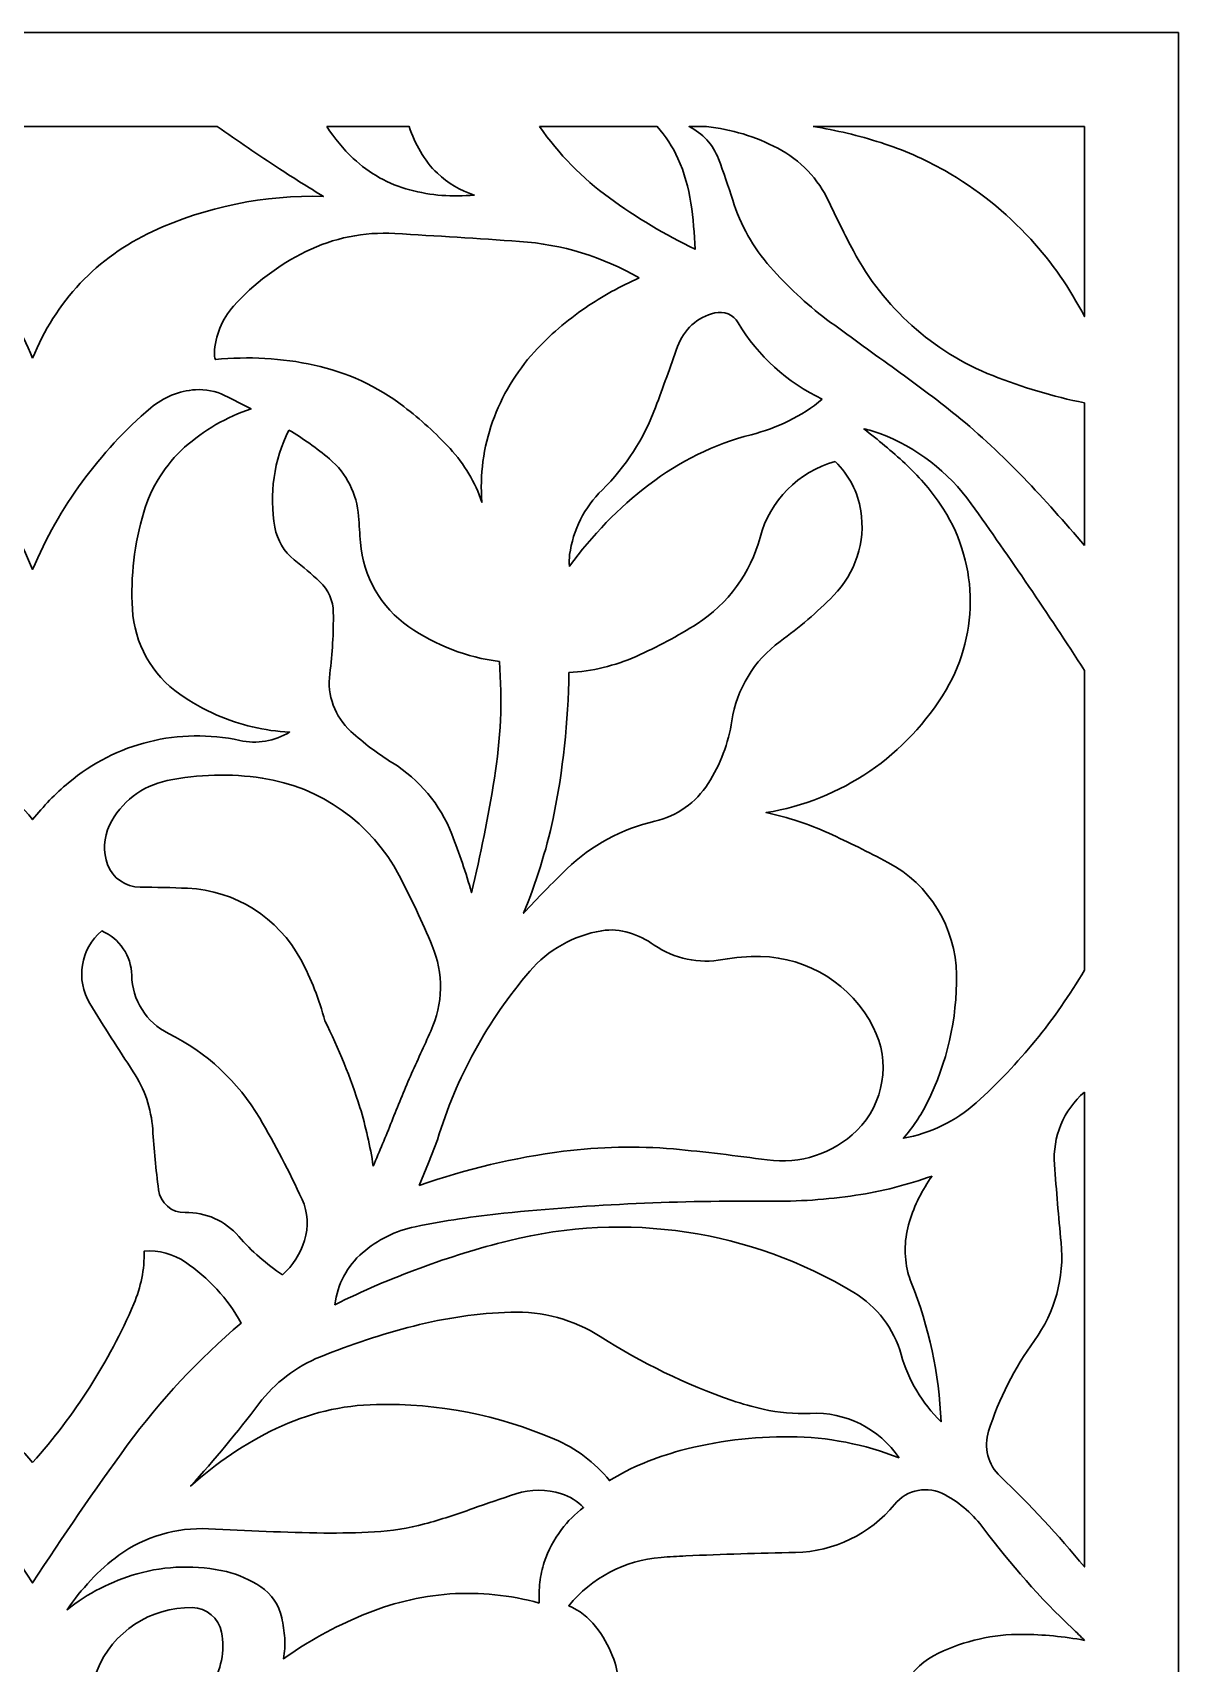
# Model space of a CAD drawing. Header units: centimetres. Extents: x 8 to 14.2, y -3.3 to 9.
# Drawn here: x 11.096 to 14.166, y 4.63 to 9.001 of the extents above; entities that cross this region are included whole.
import ezdxf

# ---------------------------------------------------------------- set-up
doc = ezdxf.new("R2010")
doc.units = ezdxf.units.CM
doc.header["$MEASUREMENT"] = 0
doc.layers.add('layer 1', color=7, linetype='Continuous')

msp = doc.modelspace()

# ---------------------------------------------------------------- linework, layer by layer
at = {"layer": 'layer 1', "color": 250, "lineweight": 30}
for points, knots in [([(8.02492, 9.00077), (8.02492, 9.00077), (14.16642, 9.00077), (14.16642, 9.00077), (14.16642, 9.00077), (14.16642, 9.00077), (14.16642, -3.2822), (14.16642, -3.2822), (14.16642, -3.2822), (14.16642, -3.2822), (8.02492, -3.2822), (8.02492, -3.2822), (8.02492, -3.2822), (8.02492, -3.2822), (8.02492, 9.00077), (8.02492, 9.00077)], [0, 0, 0, 0, 0.2, 0.2, 0.2, 0.2, 0.4, 0.4, 0.4, 0.4, 0.6, 0.6, 0.6, 0.6, 1, 1, 1, 1]), ([(11.09566, 8.12779), (11.03624, 8.27824), (10.9213, 8.4), (10.77445, 8.46787), (10.77445, 8.46787), (10.63098, 8.53421), (10.47413, 8.56628), (10.31614, 8.56155), (10.31614, 8.56155), (10.35596, 8.58576), (10.39539, 8.61059), (10.43444, 8.63603), (10.43444, 8.63603), (10.49058, 8.67276), (10.54608, 8.71045), (10.60093, 8.74908), (10.60093, 8.74908), (10.60093, 8.74908), (11.59042, 8.74908), (11.59042, 8.74908), (11.59042, 8.74908), (11.64525, 8.71043), (11.70077, 8.67276), (11.75691, 8.63603), (11.75691, 8.63603), (11.79595, 8.61059), (11.83539, 8.58576), (11.87522, 8.56155), (11.87522, 8.56155), (11.71722, 8.56627), (11.56036, 8.53421), (11.41688, 8.46787), (11.41688, 8.46787), (11.27006, 8.39996), (11.15506, 8.27826), (11.09566, 8.12779)], [0, 0, 0, 0, 0.1, 0.1, 0.1, 0.1, 0.2, 0.2, 0.2, 0.2, 0.3, 0.3, 0.3, 0.3, 0.4, 0.4, 0.4, 0.4, 0.5, 0.5, 0.5, 0.5, 0.6, 0.6, 0.6, 0.6, 0.7, 0.7, 0.7, 0.7, 0.8, 0.8, 0.8, 0.8, 1, 1, 1, 1]), ([(11.88391, 8.74908), (11.88391, 8.74908), (12.10486, 8.74908), (12.10486, 8.74908), (12.10486, 8.74908), (12.11265, 8.72569), (12.12274, 8.70313), (12.13498, 8.68174), (12.13498, 8.68174), (12.14728, 8.6603), (12.16258, 8.64073), (12.18045, 8.62366), (12.18045, 8.62366), (12.20869, 8.59719), (12.24245, 8.57734), (12.27929, 8.5655), (12.27929, 8.5655), (12.22137, 8.55954), (12.16279, 8.56415), (12.1065, 8.57911), (12.1065, 8.57911), (12.04978, 8.59417), (11.99774, 8.62325), (11.95519, 8.66364), (11.95519, 8.66364), (11.92819, 8.68926), (11.90427, 8.71794), (11.88391, 8.74908)], [0, 0, 0, 0, 0.125, 0.125, 0.125, 0.125, 0.25, 0.25, 0.25, 0.25, 0.375, 0.375, 0.375, 0.375, 0.5, 0.5, 0.5, 0.5, 0.625, 0.625, 0.625, 0.625, 0.75, 0.75, 0.75, 0.75, 1, 1, 1, 1]), ([(12.45431, 8.74908), (12.45431, 8.74908), (12.76952, 8.74908), (12.76952, 8.74908), (12.76952, 8.74908), (12.79221, 8.72333), (12.81101, 8.6944), (12.82533, 8.66321), (12.82533, 8.66321), (12.84233, 8.62525), (12.85399, 8.5851), (12.85997, 8.54393), (12.85997, 8.54393), (12.86593, 8.50293), (12.86972, 8.46164), (12.87131, 8.42024), (12.87131, 8.42024), (12.79066, 8.45889), (12.71371, 8.50487), (12.64145, 8.55758), (12.64145, 8.55758), (12.56884, 8.61053), (12.50558, 8.67528), (12.45431, 8.74908)], [0, 0, 0, 0, 0.1428571, 0.1428571, 0.1428571, 0.1428571, 0.2857143, 0.2857143, 0.2857143, 0.2857143, 0.4285714, 0.4285714, 0.4285714, 0.4285714, 0.5714286, 0.5714286, 0.5714286, 0.5714286, 0.7142857, 0.7142857, 0.7142857, 0.7142857, 1, 1, 1, 1]), ([(13.91473, 7.62584), (13.8622, 7.68827), (13.8077, 7.74901), (13.7513, 7.80796), (13.7513, 7.80796), (13.69487, 7.86696), (13.63499, 7.92253), (13.57197, 7.97442), (13.57197, 7.97442), (13.51547, 8.01939), (13.45782, 8.06289), (13.39907, 8.10486), (13.39907, 8.10486), (13.34021, 8.14692), (13.28165, 8.18937), (13.22337, 8.23224), (13.22337, 8.23224), (13.1687, 8.27386), (13.11827, 8.3208), (13.07283, 8.37233), (13.07283, 8.37233), (13.02699, 8.42431), (12.9926, 8.48538), (12.9719, 8.55152), (12.9719, 8.55152), (12.96023, 8.58882), (12.94753, 8.62581), (12.93379, 8.6624), (12.93379, 8.6624), (12.91954, 8.70034), (12.89129, 8.73136), (12.85484, 8.74908), (12.85484, 8.74908), (12.85484, 8.74908), (12.9017, 8.74908), (12.9017, 8.74908), (12.9017, 8.74908), (12.9684, 8.74187), (13.03316, 8.72217), (13.09257, 8.691), (13.09257, 8.691), (13.15304, 8.65927), (13.20144, 8.60854), (13.23028, 8.54663), (13.23028, 8.54663), (13.25082, 8.50254), (13.27252, 8.45898), (13.29533, 8.41602), (13.29533, 8.41602), (13.37625, 8.26369), (13.50853, 8.1451), (13.66881, 8.08136), (13.66881, 8.08136), (13.74842, 8.04968), (13.83072, 8.02526), (13.91473, 8.0084), (13.91473, 8.0084), (13.91473, 8.0084), (13.91473, 7.62584), (13.91473, 7.62584)], [0, 0, 0, 0, 0.0625, 0.0625, 0.0625, 0.0625, 0.125, 0.125, 0.125, 0.125, 0.1875, 0.1875, 0.1875, 0.1875, 0.25, 0.25, 0.25, 0.25, 0.3125, 0.3125, 0.3125, 0.3125, 0.375, 0.375, 0.375, 0.375, 0.4375, 0.4375, 0.4375, 0.4375, 0.5, 0.5, 0.5, 0.5, 0.5625, 0.5625, 0.5625, 0.5625, 0.625, 0.625, 0.625, 0.625, 0.6875, 0.6875, 0.6875, 0.6875, 0.75, 0.75, 0.75, 0.75, 0.8125, 0.8125, 0.8125, 0.8125, 0.875, 0.875, 0.875, 0.875, 1, 1, 1, 1]), ([(13.18735, 8.74908), (13.18735, 8.74908), (13.91473, 8.74908), (13.91473, 8.74908), (13.91473, 8.74908), (13.91473, 8.74908), (13.91473, 8.23968), (13.91473, 8.23968), (13.91473, 8.23968), (13.87606, 8.31484), (13.82759, 8.38451), (13.77058, 8.4469), (13.77058, 8.4469), (13.70388, 8.5199), (13.62622, 8.58204), (13.54036, 8.63108), (13.54036, 8.63108), (13.48592, 8.66166), (13.42856, 8.68669), (13.3691, 8.70579), (13.3691, 8.70579), (13.30971, 8.72486), (13.24896, 8.73934), (13.18735, 8.74908)], [0, 0, 0, 0, 0.1428571, 0.1428571, 0.1428571, 0.1428571, 0.2857143, 0.2857143, 0.2857143, 0.2857143, 0.4285714, 0.4285714, 0.4285714, 0.4285714, 0.5714286, 0.5714286, 0.5714286, 0.5714286, 0.7142857, 0.7142857, 0.7142857, 0.7142857, 1, 1, 1, 1]), ([(12.72154, 8.34305), (12.62358, 8.39991), (12.5139, 8.43349), (12.40087, 8.44118), (12.40087, 8.44118), (12.28934, 8.44877), (12.17778, 8.45582), (12.06618, 8.46232), (12.06618, 8.46232), (11.98396, 8.46709), (11.90194, 8.4505), (11.82807, 8.4141), (11.82807, 8.4141), (11.75475, 8.37799), (11.68901, 8.32824), (11.63434, 8.26749), (11.63434, 8.26749), (11.60308, 8.23273), (11.58486, 8.18823), (11.58282, 8.14151), (11.58282, 8.14151), (11.58256, 8.13572), (11.58348, 8.12994), (11.58551, 8.1245), (11.58551, 8.1245), (11.67396, 8.13346), (11.76331, 8.12845), (11.85021, 8.10968), (11.85021, 8.10968), (11.93763, 8.09079), (12.01981, 8.05273), (12.09078, 7.99827), (12.09078, 7.99827), (12.13504, 7.96429), (12.17636, 7.92664), (12.21434, 7.88574), (12.21434, 7.88574), (12.25266, 7.84446), (12.28177, 7.79547), (12.29973, 7.74209), (12.29973, 7.74209), (12.29404, 7.8153), (12.30383, 7.88892), (12.32843, 7.95811), (12.32843, 7.95811), (12.35299, 8.02722), (12.39104, 8.09079), (12.44032, 8.14512), (12.44032, 8.14512), (12.48142, 8.18943), (12.52732, 8.22904), (12.57717, 8.26321), (12.57717, 8.26321), (12.62262, 8.29439), (12.67099, 8.32111), (12.72154, 8.34305)], [0, 0, 0, 0, 0.0666667, 0.0666667, 0.0666667, 0.0666667, 0.1333333, 0.1333333, 0.1333333, 0.1333333, 0.2, 0.2, 0.2, 0.2, 0.2666667, 0.2666667, 0.2666667, 0.2666667, 0.3333333, 0.3333333, 0.3333333, 0.3333333, 0.4, 0.4, 0.4, 0.4, 0.4666667, 0.4666667, 0.4666667, 0.4666667, 0.5333333, 0.5333333, 0.5333333, 0.5333333, 0.6, 0.6, 0.6, 0.6, 0.6666667, 0.6666667, 0.6666667, 0.6666667, 0.7333333, 0.7333333, 0.7333333, 0.7333333, 0.8, 0.8, 0.8, 0.8, 0.8666667, 0.8666667, 0.8666667, 0.8666667, 1, 1, 1, 1]), ([(13.21208, 8.01822), (13.11809, 8.06241), (13.03948, 8.13386), (12.98651, 8.2232), (12.98651, 8.2232), (12.97365, 8.24486), (12.94816, 8.25556), (12.9237, 8.24952), (12.9237, 8.24952), (12.87755, 8.23814), (12.84024, 8.20437), (12.82434, 8.15958), (12.82434, 8.15958), (12.80495, 8.105), (12.78522, 8.05053), (12.76513, 7.99622), (12.76513, 7.99622), (12.73428, 7.91275), (12.68531, 7.83712), (12.62181, 7.77478), (12.62181, 7.77478), (12.57444, 7.72827), (12.54388, 7.66737), (12.53498, 7.60159), (12.53498, 7.60159), (12.53357, 7.59123), (12.53339, 7.58073), (12.53445, 7.57031), (12.53445, 7.57031), (12.59463, 7.653), (12.66636, 7.72665), (12.74742, 7.78903), (12.74742, 7.78903), (12.82886, 7.8517), (12.92216, 7.8973), (13.02167, 7.92307), (13.02167, 7.92307), (13.05631, 7.93205), (13.08998, 7.94444), (13.12215, 7.96008), (13.12215, 7.96008), (13.15438, 7.97576), (13.18457, 7.99528), (13.21208, 8.01824)], [0, 0, 0, 0, 0.0833333, 0.0833333, 0.0833333, 0.0833333, 0.1666667, 0.1666667, 0.1666667, 0.1666667, 0.25, 0.25, 0.25, 0.25, 0.3333333, 0.3333333, 0.3333333, 0.3333333, 0.4166667, 0.4166667, 0.4166667, 0.4166667, 0.5, 0.5, 0.5, 0.5, 0.5833333, 0.5833333, 0.5833333, 0.5833333, 0.6666667, 0.6666667, 0.6666667, 0.6666667, 0.75, 0.75, 0.75, 0.75, 0.8333333, 0.8333333, 0.8333333, 0.8333333, 1, 1, 1, 1]), ([(10.51006, 7.99193), (10.5412, 8.00893), (10.57369, 8.0233), (10.60722, 8.03492), (10.60722, 8.03492), (10.64191, 8.04695), (10.67993, 8.04514), (10.71334, 8.02993), (10.71334, 8.02993), (10.76868, 8.00471), (10.8186, 7.96891), (10.8602, 7.92456), (10.8602, 7.92456), (10.95965, 7.81859), (11.0394, 7.69568), (11.09566, 7.56171), (11.09566, 7.56171), (11.16587, 7.72884), (11.27437, 7.87724), (11.41232, 7.99486), (11.41232, 7.99486), (11.44597, 8.02355), (11.488, 8.04064), (11.53213, 8.04357), (11.53213, 8.04357), (11.55908, 8.04535), (11.58605, 8.04011), (11.61037, 8.02837), (11.61037, 8.02837), (11.63431, 8.01681), (11.65796, 8.00466), (11.68128, 7.99193), (11.68128, 7.99193), (11.61531, 7.97062), (11.55462, 7.93564), (11.50312, 7.88922), (11.50312, 7.88922), (11.45121, 7.84247), (11.41324, 7.7823), (11.39336, 7.71533), (11.39336, 7.71533), (11.36836, 7.63114), (11.3581, 7.5433), (11.36305, 7.45561), (11.36305, 7.45561), (11.36825, 7.36397), (11.41511, 7.27982), (11.49033, 7.22719), (11.49033, 7.22719), (11.52145, 7.20541), (11.55467, 7.18679), (11.5895, 7.17161), (11.5895, 7.17161), (11.65123, 7.1447), (11.71728, 7.12916), (11.78454, 7.12572), (11.78454, 7.12572), (11.74443, 7.10144), (11.69652, 7.0935), (11.65072, 7.1035), (11.65072, 7.1035), (11.48842, 7.13892), (11.319, 7.09713), (11.19189, 6.99018), (11.19189, 6.99018), (11.15659, 6.96049), (11.12437, 6.92735), (11.09566, 6.89124), (11.09566, 6.89124), (11.04237, 6.9583), (10.97605, 7.01384), (10.90066, 7.05452), (10.90066, 7.05452), (10.82475, 7.09548), (10.73949, 7.11587), (10.65328, 7.11365), (10.65328, 7.11365), (10.6117, 7.11252), (10.57024, 7.10862), (10.52917, 7.10197), (10.52917, 7.10197), (10.48686, 7.0951), (10.44348, 7.10353), (10.4068, 7.12572), (10.4068, 7.12572), (10.50012, 7.1305), (10.59098, 7.15709), (10.67215, 7.20338), (10.67215, 7.20338), (10.75685, 7.25171), (10.81322, 7.33765), (10.82372, 7.43462), (10.82372, 7.43462), (10.83387, 7.52825), (10.82532, 7.62293), (10.79857, 7.71323), (10.79857, 7.71323), (10.77116, 7.80563), (10.71112, 7.88485), (10.62952, 7.93615), (10.62952, 7.93615), (10.59216, 7.95963), (10.55204, 7.97837), (10.51006, 7.99193)], [0, 0, 0, 0, 0.037037, 0.037037, 0.037037, 0.037037, 0.0740741, 0.0740741, 0.0740741, 0.0740741, 0.1111111, 0.1111111, 0.1111111, 0.1111111, 0.1481481, 0.1481481, 0.1481481, 0.1481481, 0.1851852, 0.1851852, 0.1851852, 0.1851852, 0.2222222, 0.2222222, 0.2222222, 0.2222222, 0.2592593, 0.2592593, 0.2592593, 0.2592593, 0.2962963, 0.2962963, 0.2962963, 0.2962963, 0.3333333, 0.3333333, 0.3333333, 0.3333333, 0.3703704, 0.3703704, 0.3703704, 0.3703704, 0.4074074, 0.4074074, 0.4074074, 0.4074074, 0.4444444, 0.4444444, 0.4444444, 0.4444444, 0.4814815, 0.4814815, 0.4814815, 0.4814815, 0.5185185, 0.5185185, 0.5185185, 0.5185185, 0.5555556, 0.5555556, 0.5555556, 0.5555556, 0.5925926, 0.5925926, 0.5925926, 0.5925926, 0.6296296, 0.6296296, 0.6296296, 0.6296296, 0.6666667, 0.6666667, 0.6666667, 0.6666667, 0.7037037, 0.7037037, 0.7037037, 0.7037037, 0.7407407, 0.7407407, 0.7407407, 0.7407407, 0.7777778, 0.7777778, 0.7777778, 0.7777778, 0.8148148, 0.8148148, 0.8148148, 0.8148148, 0.8518519, 0.8518519, 0.8518519, 0.8518519, 0.8888889, 0.8888889, 0.8888889, 0.8888889, 0.9259259, 0.9259259, 0.9259259, 0.9259259, 1, 1, 1, 1]), ([(11.78243, 7.93549), (11.74234, 7.85485), (11.72922, 7.76352), (11.74499, 7.67485), (11.74499, 7.67485), (11.75113, 7.6404), (11.76961, 7.60941), (11.79703, 7.58767), (11.79703, 7.58767), (11.82056, 7.56901), (11.84332, 7.5494), (11.86526, 7.52888), (11.86526, 7.52888), (11.8881, 7.50753), (11.90124, 7.47774), (11.90161, 7.44648), (11.90161, 7.44648), (11.90227, 7.3916), (11.89906, 7.33672), (11.892, 7.28229), (11.892, 7.28229), (11.88454, 7.22463), (11.90564, 7.16701), (11.94861, 7.12785), (11.94861, 7.12785), (11.98304, 7.09647), (12.02026, 7.06832), (12.05983, 7.04372), (12.05983, 7.04372), (12.13214, 6.9988), (12.18803, 6.93166), (12.21913, 6.8524), (12.21913, 6.8524), (12.23929, 6.80097), (12.25698, 6.74859), (12.27215, 6.69548), (12.27215, 6.69548), (12.29614, 6.79703), (12.31658, 6.89938), (12.33341, 7.00237), (12.33341, 7.00237), (12.35029, 7.10569), (12.35475, 7.21063), (12.34671, 7.31502), (12.34671, 7.31502), (12.25944, 7.32615), (12.17609, 7.35816), (12.10381, 7.4083), (12.10381, 7.4083), (12.02893, 7.46023), (11.98139, 7.54318), (11.97439, 7.63404), (11.97439, 7.63404), (11.97259, 7.65743), (11.97089, 7.68084), (11.9693, 7.70426), (11.9693, 7.70426), (11.96523, 7.76406), (11.93706, 7.81958), (11.89121, 7.85816), (11.89121, 7.85816), (11.85711, 7.88685), (11.82072, 7.91271), (11.78243, 7.93549)], [0, 0, 0, 0, 0.0588235, 0.0588235, 0.0588235, 0.0588235, 0.1176471, 0.1176471, 0.1176471, 0.1176471, 0.1764706, 0.1764706, 0.1764706, 0.1764706, 0.2352941, 0.2352941, 0.2352941, 0.2352941, 0.2941176, 0.2941176, 0.2941176, 0.2941176, 0.3529412, 0.3529412, 0.3529412, 0.3529412, 0.4117647, 0.4117647, 0.4117647, 0.4117647, 0.4705882, 0.4705882, 0.4705882, 0.4705882, 0.5294118, 0.5294118, 0.5294118, 0.5294118, 0.5882353, 0.5882353, 0.5882353, 0.5882353, 0.6470588, 0.6470588, 0.6470588, 0.6470588, 0.7058824, 0.7058824, 0.7058824, 0.7058824, 0.7647059, 0.7647059, 0.7647059, 0.7647059, 0.8235294, 0.8235294, 0.8235294, 0.8235294, 0.8823529, 0.8823529, 0.8823529, 0.8823529, 1, 1, 1, 1]), ([(13.91473, 7.29133), (13.81711, 7.44262), (13.71591, 7.59156), (13.61118, 7.73802), (13.61118, 7.73802), (13.54997, 7.82361), (13.46485, 7.88915), (13.36646, 7.92643), (13.36646, 7.92643), (13.35249, 7.93172), (13.33811, 7.93577), (13.32344, 7.93856), (13.32344, 7.93856), (13.36161, 7.9094), (13.39842, 7.87852), (13.43375, 7.84599), (13.43375, 7.84599), (13.46919, 7.8134), (13.50086, 7.77691), (13.52814, 7.73722), (13.52814, 7.73722), (13.62944, 7.58841), (13.6355, 7.39424), (13.54388, 7.23927), (13.54388, 7.23927), (13.43987, 7.06341), (13.26295, 6.94277), (13.06127, 6.91004), (13.06127, 6.91004), (13.11912, 6.89803), (13.17546, 6.87954), (13.22917, 6.85495), (13.22917, 6.85495), (13.28274, 6.83043), (13.3356, 6.80436), (13.38766, 6.77679), (13.38766, 6.77679), (13.49928, 6.71774), (13.56984, 6.60239), (13.57175, 6.47612), (13.57175, 6.47612), (13.57352, 6.35693), (13.54657, 6.23902), (13.49322, 6.13244), (13.49322, 6.13244), (13.47605, 6.09814), (13.45455, 6.06616), (13.42927, 6.03731), (13.42927, 6.03731), (13.50201, 6.04997), (13.56969, 6.08289), (13.62456, 6.13232), (13.62456, 6.13232), (13.73885, 6.23528), (13.83669, 6.35511), (13.91473, 6.4877), (13.91473, 6.4877), (13.91473, 6.4877), (13.91473, 7.29133), (13.91473, 7.29133)], [0, 0, 0, 0, 0.0625, 0.0625, 0.0625, 0.0625, 0.125, 0.125, 0.125, 0.125, 0.1875, 0.1875, 0.1875, 0.1875, 0.25, 0.25, 0.25, 0.25, 0.3125, 0.3125, 0.3125, 0.3125, 0.375, 0.375, 0.375, 0.375, 0.4375, 0.4375, 0.4375, 0.4375, 0.5, 0.5, 0.5, 0.5, 0.5625, 0.5625, 0.5625, 0.5625, 0.625, 0.625, 0.625, 0.625, 0.6875, 0.6875, 0.6875, 0.6875, 0.75, 0.75, 0.75, 0.75, 0.8125, 0.8125, 0.8125, 0.8125, 0.875, 0.875, 0.875, 0.875, 1, 1, 1, 1]), ([(13.24669, 7.85106), (13.2833, 7.81562), (13.30742, 7.76921), (13.31542, 7.71889), (13.31542, 7.71889), (13.3283, 7.63594), (13.30112, 7.55172), (13.24222, 7.4919), (13.24222, 7.4919), (13.19789, 7.4469), (13.14995, 7.40562), (13.09887, 7.36847), (13.09887, 7.36847), (13.02918, 7.3178), (12.98269, 7.24141), (12.9697, 7.15625), (12.9697, 7.15625), (12.96056, 7.09634), (12.93894, 7.03899), (12.90625, 6.98797), (12.90625, 6.98797), (12.87362, 6.93702), (12.82236, 6.90082), (12.76345, 6.8871), (12.76345, 6.8871), (12.6747, 6.8664), (12.59321, 6.82218), (12.5275, 6.75903), (12.5275, 6.75903), (12.48759, 6.72068), (12.44886, 6.68111), (12.41139, 6.64038), (12.41139, 6.64038), (12.44522, 6.72248), (12.47175, 6.80739), (12.49068, 6.89415), (12.49068, 6.89415), (12.51724, 7.02291), (12.53142, 7.1539), (12.53298, 7.28538), (12.53298, 7.28538), (12.59514, 7.289), (12.65612, 7.30371), (12.71309, 7.32885), (12.71309, 7.32885), (12.76968, 7.35382), (12.82426, 7.38308), (12.87637, 7.41642), (12.87637, 7.41642), (12.95961, 7.46969), (13.01982, 7.55217), (13.04514, 7.6477), (13.04514, 7.6477), (13.07131, 7.7465), (13.14815, 7.82397), (13.24669, 7.85106)], [0, 0, 0, 0, 0.0666667, 0.0666667, 0.0666667, 0.0666667, 0.1333333, 0.1333333, 0.1333333, 0.1333333, 0.2, 0.2, 0.2, 0.2, 0.2666667, 0.2666667, 0.2666667, 0.2666667, 0.3333333, 0.3333333, 0.3333333, 0.3333333, 0.4, 0.4, 0.4, 0.4, 0.4666667, 0.4666667, 0.4666667, 0.4666667, 0.5333333, 0.5333333, 0.5333333, 0.5333333, 0.6, 0.6, 0.6, 0.6, 0.6666667, 0.6666667, 0.6666667, 0.6666667, 0.7333333, 0.7333333, 0.7333333, 0.7333333, 0.8, 0.8, 0.8, 0.8, 0.8666667, 0.8666667, 0.8666667, 0.8666667, 1, 1, 1, 1]), ([(12.00848, 5.96261), (12.02571, 6.00218), (12.04225, 6.04204), (12.05806, 6.08219), (12.05806, 6.08219), (12.07411, 6.12293), (12.09079, 6.16341), (12.1081, 6.20359), (12.1081, 6.20359), (12.12623, 6.24397), (12.14449, 6.28427), (12.16287, 6.32453), (12.16287, 6.32453), (12.1959, 6.39683), (12.19731, 6.47956), (12.16669, 6.55291), (12.16669, 6.55291), (12.13992, 6.61712), (12.11031, 6.68009), (12.07795, 6.74167), (12.07795, 6.74167), (12.00411, 6.88213), (11.86792, 6.97899), (11.71098, 7.00253), (11.71098, 7.00253), (11.62626, 7.01527), (11.53998, 7.01298), (11.45605, 6.99582), (11.45605, 6.99582), (11.3889, 6.98207), (11.33197, 6.93801), (11.30187, 6.87645), (11.30187, 6.87645), (11.28568, 6.84337), (11.28382, 6.80513), (11.29672, 6.77065), (11.29672, 6.77065), (11.31032, 6.73433), (11.34495, 6.71026), (11.38372, 6.71021), (11.38372, 6.71021), (11.42612, 6.71015), (11.46851, 6.70918), (11.51087, 6.70727), (11.51087, 6.70727), (11.63862, 6.70155), (11.75398, 6.62882), (11.81434, 6.51608), (11.81434, 6.51608), (11.84214, 6.46414), (11.86374, 6.40913), (11.87874, 6.35217), (11.87874, 6.35217), (11.9163, 6.27741), (11.94777, 6.19975), (11.97289, 6.11996), (11.97289, 6.11996), (11.98854, 6.06844), (12.00043, 6.01584), (12.00848, 5.96261)], [0, 0, 0, 0, 0.0625, 0.0625, 0.0625, 0.0625, 0.125, 0.125, 0.125, 0.125, 0.1875, 0.1875, 0.1875, 0.1875, 0.25, 0.25, 0.25, 0.25, 0.3125, 0.3125, 0.3125, 0.3125, 0.375, 0.375, 0.375, 0.375, 0.4375, 0.4375, 0.4375, 0.4375, 0.5, 0.5, 0.5, 0.5, 0.5625, 0.5625, 0.5625, 0.5625, 0.625, 0.625, 0.625, 0.625, 0.6875, 0.6875, 0.6875, 0.6875, 0.75, 0.75, 0.75, 0.75, 0.8125, 0.8125, 0.8125, 0.8125, 0.875, 0.875, 0.875, 0.875, 1, 1, 1, 1]), ([(11.7656, 5.67094), (11.79314, 5.69606), (11.81352, 5.72801), (11.82467, 5.76358), (11.82467, 5.76358), (11.83601, 5.79974), (11.83355, 5.83878), (11.81777, 5.87323), (11.81777, 5.87323), (11.78367, 5.94764), (11.74577, 6.02024), (11.70422, 6.09077), (11.70422, 6.09077), (11.64656, 6.18864), (11.56175, 6.2676), (11.46001, 6.31812), (11.46001, 6.31812), (11.40062, 6.34759), (11.36254, 6.4077), (11.36116, 6.47396), (11.36116, 6.47396), (11.36007, 6.52602), (11.32871, 6.57261), (11.28086, 6.59312), (11.28086, 6.59312), (11.22386, 6.54468), (11.2105, 6.46211), (11.24943, 6.39825), (11.24943, 6.39825), (11.28697, 6.33663), (11.32562, 6.2757), (11.36538, 6.21549), (11.36538, 6.21549), (11.39576, 6.16949), (11.4137, 6.11635), (11.41744, 6.06134), (11.41744, 6.06134), (11.42112, 6.00721), (11.42631, 5.9532), (11.43304, 5.89937), (11.43304, 5.89937), (11.43753, 5.8636), (11.46834, 5.83708), (11.50436, 5.83804), (11.50436, 5.83804), (11.55949, 5.83952), (11.61237, 5.81603), (11.64826, 5.77418), (11.64826, 5.77418), (11.66528, 5.75433), (11.68375, 5.73579), (11.70351, 5.71867), (11.70351, 5.71867), (11.72327, 5.70157), (11.744, 5.68562), (11.7656, 5.67094)], [0, 0, 0, 0, 0.0666667, 0.0666667, 0.0666667, 0.0666667, 0.1333333, 0.1333333, 0.1333333, 0.1333333, 0.2, 0.2, 0.2, 0.2, 0.2666667, 0.2666667, 0.2666667, 0.2666667, 0.3333333, 0.3333333, 0.3333333, 0.3333333, 0.4, 0.4, 0.4, 0.4, 0.4666667, 0.4666667, 0.4666667, 0.4666667, 0.5333333, 0.5333333, 0.5333333, 0.5333333, 0.6, 0.6, 0.6, 0.6, 0.6666667, 0.6666667, 0.6666667, 0.6666667, 0.7333333, 0.7333333, 0.7333333, 0.7333333, 0.8, 0.8, 0.8, 0.8, 0.8666667, 0.8666667, 0.8666667, 0.8666667, 1, 1, 1, 1]), ([(12.13174, 5.91034), (12.25713, 5.9544), (12.38682, 5.98527), (12.51861, 6.00245), (12.51861, 6.00245), (12.61639, 6.01475), (12.71519, 6.0168), (12.81338, 6.00859), (12.81338, 6.00859), (12.89725, 6.00053), (12.98097, 5.99069), (13.06442, 5.97913), (13.06442, 5.97913), (13.15237, 5.96695), (13.24094, 5.99592), (13.30465, 6.05772), (13.30465, 6.05772), (13.37799, 6.13083), (13.39589, 6.24272), (13.34884, 6.33498), (13.34884, 6.33498), (13.2907, 6.44901), (13.17471, 6.52182), (13.04673, 6.52443), (13.04673, 6.52443), (13.01277, 6.52512), (12.97882, 6.52234), (12.94541, 6.51611), (12.94541, 6.51611), (12.88141, 6.50417), (12.81525, 6.51824), (12.76163, 6.55515), (12.76163, 6.55515), (12.74112, 6.56928), (12.71868, 6.58032), (12.69497, 6.58794), (12.69497, 6.58794), (12.67105, 6.59563), (12.64564, 6.59749), (12.62087, 6.59335), (12.62087, 6.59335), (12.54582, 6.5808), (12.47759, 6.54236), (12.42798, 6.48467), (12.42798, 6.48467), (12.31487, 6.35312), (12.23069, 6.19933), (12.18087, 6.03315), (12.18087, 6.03315), (12.18087, 6.03315), (12.1563, 5.97176), (12.1563, 5.97176), (12.1563, 5.97176), (12.1563, 5.97176), (12.13174, 5.91034), (12.13174, 5.91034)], [0, 0, 0, 0, 0.0666667, 0.0666667, 0.0666667, 0.0666667, 0.1333333, 0.1333333, 0.1333333, 0.1333333, 0.2, 0.2, 0.2, 0.2, 0.2666667, 0.2666667, 0.2666667, 0.2666667, 0.3333333, 0.3333333, 0.3333333, 0.3333333, 0.4, 0.4, 0.4, 0.4, 0.4666667, 0.4666667, 0.4666667, 0.4666667, 0.5333333, 0.5333333, 0.5333333, 0.5333333, 0.6, 0.6, 0.6, 0.6, 0.6666667, 0.6666667, 0.6666667, 0.6666667, 0.7333333, 0.7333333, 0.7333333, 0.7333333, 0.8, 0.8, 0.8, 0.8, 0.8666667, 0.8666667, 0.8666667, 0.8666667, 1, 1, 1, 1]), ([(13.91473, 6.16097), (13.91473, 6.16097), (13.91473, 4.88809), (13.91473, 4.88809), (13.91473, 4.88809), (13.84482, 4.97359), (13.76954, 5.05454), (13.68936, 5.13049), (13.68936, 5.13049), (13.65643, 5.16164), (13.64424, 5.20893), (13.65793, 5.25214), (13.65793, 5.25214), (13.68552, 5.33914), (13.72696, 5.42116), (13.78064, 5.49496), (13.78064, 5.49496), (13.83579, 5.57078), (13.86124, 5.66414), (13.85216, 5.75746), (13.85216, 5.75746), (13.84539, 5.82717), (13.83941, 5.89698), (13.83426, 5.96683), (13.83426, 5.96683), (13.82881, 6.04062), (13.85869, 6.11266), (13.91473, 6.16097)], [0, 0, 0, 0, 0.125, 0.125, 0.125, 0.125, 0.25, 0.25, 0.25, 0.25, 0.375, 0.375, 0.375, 0.375, 0.5, 0.5, 0.5, 0.5, 0.625, 0.625, 0.625, 0.625, 0.75, 0.75, 0.75, 0.75, 1, 1, 1, 1]), ([(13.50629, 5.936), (13.47967, 5.8988), (13.45919, 5.85756), (13.44566, 5.81385), (13.44566, 5.81385), (13.43197, 5.76962), (13.43056, 5.72252), (13.44161, 5.67754), (13.44161, 5.67754), (13.44383, 5.66852), (13.4467, 5.65965), (13.45018, 5.65103), (13.45018, 5.65103), (13.4982, 5.53206), (13.52532, 5.40566), (13.53033, 5.27746), (13.53033, 5.27746), (13.47966, 5.32707), (13.44284, 5.38911), (13.42356, 5.45736), (13.42356, 5.45736), (13.4039, 5.52691), (13.3586, 5.58637), (13.29674, 5.62373), (13.29674, 5.62373), (13.01901, 5.79145), (12.68612, 5.8415), (12.37141, 5.76262), (12.37141, 5.76262), (12.21048, 5.72231), (12.05438, 5.66478), (11.90576, 5.59104), (11.90576, 5.59104), (11.91232, 5.64501), (11.93869, 5.69465), (11.97972, 5.73032), (11.97972, 5.73032), (12.02005, 5.76537), (12.06881, 5.78939), (12.12117, 5.80004), (12.12117, 5.80004), (12.19968, 5.81599), (12.27895, 5.82804), (12.35867, 5.83615), (12.35867, 5.83615), (12.59456, 5.86018), (12.83164, 5.87091), (13.06873, 5.8683), (13.06873, 5.8683), (13.14683, 5.86743), (13.22485, 5.87282), (13.30207, 5.88443), (13.30207, 5.88443), (13.37168, 5.89488), (13.44008, 5.91215), (13.50629, 5.936)], [0, 0, 0, 0, 0.0666667, 0.0666667, 0.0666667, 0.0666667, 0.1333333, 0.1333333, 0.1333333, 0.1333333, 0.2, 0.2, 0.2, 0.2, 0.2666667, 0.2666667, 0.2666667, 0.2666667, 0.3333333, 0.3333333, 0.3333333, 0.3333333, 0.4, 0.4, 0.4, 0.4, 0.4666667, 0.4666667, 0.4666667, 0.4666667, 0.5333333, 0.5333333, 0.5333333, 0.5333333, 0.6, 0.6, 0.6, 0.6, 0.6666667, 0.6666667, 0.6666667, 0.6666667, 0.7333333, 0.7333333, 0.7333333, 0.7333333, 0.8, 0.8, 0.8, 0.8, 0.8666667, 0.8666667, 0.8666667, 0.8666667, 1, 1, 1, 1]), ([(11.09566, 5.16828), (10.9828, 5.29428), (10.8912, 5.43785), (10.82448, 5.59331), (10.82448, 5.59331), (10.80532, 5.63793), (10.79586, 5.68613), (10.7967, 5.73469), (10.7967, 5.73469), (10.75766, 5.73765), (10.71879, 5.72731), (10.68637, 5.70532), (10.68637, 5.70532), (10.62433, 5.66323), (10.57303, 5.60721), (10.53656, 5.5417), (10.53656, 5.5417), (10.65089, 5.44494), (10.75341, 5.33498), (10.84193, 5.21417), (10.84193, 5.21417), (10.93016, 5.09375), (11.01479, 4.97069), (11.09566, 4.84521), (11.09566, 4.84521), (11.17655, 4.97069), (11.26118, 5.09375), (11.34941, 5.21417), (11.34941, 5.21417), (11.43794, 5.33498), (11.54045, 5.44494), (11.65477, 5.5417), (11.65477, 5.5417), (11.6183, 5.6072), (11.56701, 5.66323), (11.50497, 5.70532), (11.50497, 5.70532), (11.47256, 5.72731), (11.43369, 5.73765), (11.39463, 5.73469), (11.39463, 5.73469), (11.39549, 5.68613), (11.38601, 5.63792), (11.36685, 5.59328), (11.36685, 5.59328), (11.30016, 5.43784), (11.20853, 5.29426), (11.09566, 5.16828)], [0, 0, 0, 0, 0.0769231, 0.0769231, 0.0769231, 0.0769231, 0.1538462, 0.1538462, 0.1538462, 0.1538462, 0.2307692, 0.2307692, 0.2307692, 0.2307692, 0.3076923, 0.3076923, 0.3076923, 0.3076923, 0.3846154, 0.3846154, 0.3846154, 0.3846154, 0.4615385, 0.4615385, 0.4615385, 0.4615385, 0.5384615, 0.5384615, 0.5384615, 0.5384615, 0.6153846, 0.6153846, 0.6153846, 0.6153846, 0.6923077, 0.6923077, 0.6923077, 0.6923077, 0.7692308, 0.7692308, 0.7692308, 0.7692308, 0.8461538, 0.8461538, 0.8461538, 0.8461538, 1, 1, 1, 1]), ([(13.41808, 5.1804), (13.3648, 5.25911), (13.27449, 5.3044), (13.17954, 5.29988), (13.17954, 5.29988), (13.13713, 5.29786), (13.09462, 5.30169), (13.05325, 5.31124), (13.05325, 5.31124), (13.02522, 5.31772), (12.9975, 5.32546), (12.97017, 5.33449), (12.97017, 5.33449), (12.84622, 5.37761), (12.72769, 5.43506), (12.61704, 5.50565), (12.61704, 5.50565), (12.54552, 5.55126), (12.46191, 5.57413), (12.37714, 5.57125), (12.37714, 5.57125), (12.2893, 5.56826), (12.20204, 5.55574), (12.11692, 5.53386), (12.11692, 5.53386), (12.03195, 5.51204), (11.94852, 5.48461), (11.86718, 5.45173), (11.86718, 5.45173), (11.80183, 5.4253), (11.74487, 5.38173), (11.70228, 5.32555), (11.70228, 5.32555), (11.64453, 5.24936), (11.58338, 5.1758), (11.51902, 5.10511), (11.51902, 5.10511), (11.58779, 5.16725), (11.66513, 5.21921), (11.74865, 5.2594), (11.74865, 5.2594), (11.83269, 5.29983), (11.92448, 5.32174), (12.01773, 5.32363), (12.01773, 5.32363), (12.18145, 5.32695), (12.34407, 5.29524), (12.49457, 5.23066), (12.49457, 5.23066), (12.55184, 5.20608), (12.60234, 5.168), (12.64171, 5.11969), (12.64171, 5.11969), (12.671, 5.13782), (12.70175, 5.15348), (12.73363, 5.16654), (12.73363, 5.16654), (12.76548, 5.17959), (12.79809, 5.19073), (12.83126, 5.19989), (12.83126, 5.19989), (12.92745, 5.2256), (13.02669, 5.23818), (13.12624, 5.23732), (13.12624, 5.23732), (13.22618, 5.23645), (13.32513, 5.21716), (13.41808, 5.1804)], [0, 0, 0, 0, 0.0555556, 0.0555556, 0.0555556, 0.0555556, 0.1111111, 0.1111111, 0.1111111, 0.1111111, 0.1666667, 0.1666667, 0.1666667, 0.1666667, 0.2222222, 0.2222222, 0.2222222, 0.2222222, 0.2777778, 0.2777778, 0.2777778, 0.2777778, 0.3333333, 0.3333333, 0.3333333, 0.3333333, 0.3888889, 0.3888889, 0.3888889, 0.3888889, 0.4444444, 0.4444444, 0.4444444, 0.4444444, 0.5, 0.5, 0.5, 0.5, 0.5555556, 0.5555556, 0.5555556, 0.5555556, 0.6111111, 0.6111111, 0.6111111, 0.6111111, 0.6666667, 0.6666667, 0.6666667, 0.6666667, 0.7222222, 0.7222222, 0.7222222, 0.7222222, 0.7777778, 0.7777778, 0.7777778, 0.7777778, 0.8333333, 0.8333333, 0.8333333, 0.8333333, 0.8888889, 0.8888889, 0.8888889, 0.8888889, 1, 1, 1, 1]), ([(12.45328, 4.79139), (12.45245, 4.80994), (12.45311, 4.82851), (12.45525, 4.84695), (12.45525, 4.84695), (12.45739, 4.86539), (12.46133, 4.88359), (12.46702, 4.90128), (12.46702, 4.90128), (12.47742, 4.93257), (12.49289, 4.96195), (12.51278, 4.98825), (12.51278, 4.98825), (12.5298, 5.01072), (12.54983, 5.03076), (12.57231, 5.04775), (12.57231, 5.04775), (12.55568, 5.06456), (12.53528, 5.07711), (12.51278, 5.08438), (12.51278, 5.08438), (12.4731, 5.09679), (12.43055, 5.09666), (12.39093, 5.08399), (12.39093, 5.08399), (12.35224, 5.0716), (12.3138, 5.05846), (12.27562, 5.04458), (12.27562, 5.04458), (12.23308, 5.02913), (12.18992, 5.01539), (12.14627, 5.00343), (12.14627, 5.00343), (12.10252, 4.99143), (12.05758, 4.98421), (12.01226, 4.9819), (12.01226, 4.9819), (11.96703, 4.97958), (11.92176, 4.97865), (11.87649, 4.97909), (11.87649, 4.97909), (11.77322, 4.98105), (11.66998, 4.98479), (11.56684, 4.99032), (11.56684, 4.99032), (11.48118, 4.9949), (11.39658, 4.96994), (11.32715, 4.91958), (11.32715, 4.91958), (11.29973, 4.8997), (11.27433, 4.87721), (11.25129, 4.85239), (11.25129, 4.85239), (11.22829, 4.8276), (11.2071, 4.80118), (11.1879, 4.77333), (11.1879, 4.77333), (11.24346, 4.81751), (11.30726, 4.85024), (11.37553, 4.86964), (11.37553, 4.86964), (11.45358, 4.8918), (11.53602, 4.89386), (11.61509, 4.87563), (11.61509, 4.87563), (11.64782, 4.86752), (11.6789, 4.85378), (11.70695, 4.83506), (11.70695, 4.83506), (11.73586, 4.81578), (11.7561, 4.78594), (11.76335, 4.75196), (11.76335, 4.75196), (11.76721, 4.73392), (11.76988, 4.71564), (11.77138, 4.69725), (11.77138, 4.69725), (11.77287, 4.67878), (11.77167, 4.66019), (11.76779, 4.64207), (11.76779, 4.64207), (11.83383, 4.68852), (11.90472, 4.7277), (11.9792, 4.75887), (11.9792, 4.75887), (12.05393, 4.79015), (12.13318, 4.80935), (12.21395, 4.81573), (12.21395, 4.81573), (12.29452, 4.82111), (12.37544, 4.81288), (12.45328, 4.79139)], [0, 0, 0, 0, 0.0416667, 0.0416667, 0.0416667, 0.0416667, 0.0833333, 0.0833333, 0.0833333, 0.0833333, 0.125, 0.125, 0.125, 0.125, 0.1666667, 0.1666667, 0.1666667, 0.1666667, 0.2083333, 0.2083333, 0.2083333, 0.2083333, 0.25, 0.25, 0.25, 0.25, 0.2916667, 0.2916667, 0.2916667, 0.2916667, 0.3333333, 0.3333333, 0.3333333, 0.3333333, 0.375, 0.375, 0.375, 0.375, 0.4166667, 0.4166667, 0.4166667, 0.4166667, 0.4583333, 0.4583333, 0.4583333, 0.4583333, 0.5, 0.5, 0.5, 0.5, 0.5416667, 0.5416667, 0.5416667, 0.5416667, 0.5833333, 0.5833333, 0.5833333, 0.5833333, 0.625, 0.625, 0.625, 0.625, 0.6666667, 0.6666667, 0.6666667, 0.6666667, 0.7083333, 0.7083333, 0.7083333, 0.7083333, 0.75, 0.75, 0.75, 0.75, 0.7916667, 0.7916667, 0.7916667, 0.7916667, 0.8333333, 0.8333333, 0.8333333, 0.8333333, 0.875, 0.875, 0.875, 0.875, 0.9166667, 0.9166667, 0.9166667, 0.9166667, 1, 1, 1, 1]), ([(13.91473, 4.69142), (13.90429, 4.7021), (13.89366, 4.71258), (13.88282, 4.72285), (13.88282, 4.72285), (13.79599, 4.80504), (13.71646, 4.89467), (13.6452, 4.99066), (13.6452, 4.99066), (13.61742, 5.02808), (13.58196, 5.05909), (13.54118, 5.08163), (13.54118, 5.08163), (13.49556, 5.10682), (13.43851, 5.09594), (13.40547, 5.05565), (13.40547, 5.05565), (13.34021, 4.97617), (13.24337, 4.92922), (13.14058, 4.92713), (13.14058, 4.92713), (13.04245, 4.92515), (12.94436, 4.92206), (12.84631, 4.91784), (12.84631, 4.91784), (12.82414, 4.91689), (12.80201, 4.91553), (12.77991, 4.91377), (12.77991, 4.91377), (12.68316, 4.90602), (12.59381, 4.85922), (12.53241, 4.78405), (12.53241, 4.78405), (12.56077, 4.77184), (12.58562, 4.75272), (12.60468, 4.72844), (12.60468, 4.72844), (12.62352, 4.7044), (12.63885, 4.67777), (12.65018, 4.64941), (12.65018, 4.64941), (12.65905, 4.62717), (12.66434, 4.60366), (12.66584, 4.57977), (12.66584, 4.57977), (12.66737, 4.55529), (12.66021, 4.53104), (12.64561, 4.51133), (12.64561, 4.51133), (12.71296, 4.52774), (12.78281, 4.53122), (12.85144, 4.52161), (12.85144, 4.52161), (12.9505, 4.50775), (13.04441, 4.46876), (13.12417, 4.40841), (13.12417, 4.40841), (13.15274, 4.38644), (13.17909, 4.36171), (13.20286, 4.33463), (13.20286, 4.33463), (13.30018, 4.22362), (13.38913, 4.10551), (13.46894, 3.98131), (13.46894, 3.98131), (13.45692, 4.0093), (13.44728, 4.03827), (13.44011, 4.06788), (13.44011, 4.06788), (13.40874, 4.1974), (13.39479, 4.33057), (13.39863, 4.46377), (13.39863, 4.46377), (13.40099, 4.54634), (13.44922, 4.62076), (13.52356, 4.65675), (13.52356, 4.65675), (13.59343, 4.69055), (13.67016, 4.70789), (13.74777, 4.70744), (13.74777, 4.70744), (13.80379, 4.70711), (13.85967, 4.70175), (13.91473, 4.69142)], [0, 0, 0, 0, 0.0454545, 0.0454545, 0.0454545, 0.0454545, 0.0909091, 0.0909091, 0.0909091, 0.0909091, 0.1363636, 0.1363636, 0.1363636, 0.1363636, 0.1818182, 0.1818182, 0.1818182, 0.1818182, 0.2272727, 0.2272727, 0.2272727, 0.2272727, 0.2727273, 0.2727273, 0.2727273, 0.2727273, 0.3181818, 0.3181818, 0.3181818, 0.3181818, 0.3636364, 0.3636364, 0.3636364, 0.3636364, 0.4090909, 0.4090909, 0.4090909, 0.4090909, 0.4545455, 0.4545455, 0.4545455, 0.4545455, 0.5, 0.5, 0.5, 0.5, 0.5454545, 0.5454545, 0.5454545, 0.5454545, 0.5909091, 0.5909091, 0.5909091, 0.5909091, 0.6363636, 0.6363636, 0.6363636, 0.6363636, 0.6818182, 0.6818182, 0.6818182, 0.6818182, 0.7272727, 0.7272727, 0.7272727, 0.7272727, 0.7727273, 0.7727273, 0.7727273, 0.7727273, 0.8181818, 0.8181818, 0.8181818, 0.8181818, 0.8636364, 0.8636364, 0.8636364, 0.8636364, 0.9090909, 0.9090909, 0.9090909, 0.9090909, 1, 1, 1, 1]), ([(11.09566, 4.60372), (11.09605, 4.57002), (11.10676, 4.53729), (11.12634, 4.50989), (11.12634, 4.50989), (11.14604, 4.48235), (11.1744, 4.46226), (11.20692, 4.45286), (11.20692, 4.45286), (11.23849, 4.44383), (11.27166, 4.44194), (11.30404, 4.44732), (11.30404, 4.44732), (11.25954, 4.48919), (11.24536, 4.5542), (11.26832, 4.61083), (11.26832, 4.61083), (11.31026, 4.71431), (11.41178, 4.78123), (11.5234, 4.77917), (11.5234, 4.77917), (11.56178, 4.77847), (11.59447, 4.75097), (11.6018, 4.71328), (11.6018, 4.71328), (11.61162, 4.66279), (11.60124, 4.61041), (11.57294, 4.56746), (11.57294, 4.56746), (11.53255, 4.50612), (11.48642, 4.44874), (11.4352, 4.39611), (11.4352, 4.39611), (11.33729, 4.29551), (11.26142, 4.17567), (11.21236, 4.04414), (11.21236, 4.04414), (11.1961, 4.00052), (11.18102, 3.95648), (11.16718, 3.91203), (11.16718, 3.91203), (11.13887, 3.82119), (11.115, 3.72902), (11.09566, 3.63585), (11.09566, 3.63585), (11.0692, 3.76333), (11.03441, 3.88892), (10.99147, 4.01182), (10.99147, 4.01182), (10.94819, 4.13573), (10.88183, 4.25024), (10.79582, 4.34937), (10.79582, 4.34937), (10.7402, 4.41349), (10.68599, 4.4788), (10.63322, 4.54528), (10.63322, 4.54528), (10.60044, 4.58655), (10.58354, 4.63827), (10.5856, 4.69094), (10.5856, 4.69094), (10.58751, 4.74022), (10.62773, 4.7794), (10.67705, 4.78013), (10.67705, 4.78013), (10.75703, 4.78129), (10.83321, 4.74572), (10.88372, 4.68367), (10.88372, 4.68367), (10.91102, 4.65013), (10.92782, 4.60924), (10.93198, 4.56619), (10.93198, 4.56619), (10.93629, 4.52181), (10.91975, 4.47789), (10.88729, 4.44732), (10.88729, 4.44732), (10.92795, 4.44056), (10.96965, 4.44491), (11.00803, 4.45991), (11.00803, 4.45991), (11.04793, 4.47552), (11.07788, 4.50926), (11.08862, 4.55071), (11.08862, 4.55071), (11.09311, 4.56804), (11.09546, 4.58583), (11.09566, 4.60372)], [0, 0, 0, 0, 0.0434783, 0.0434783, 0.0434783, 0.0434783, 0.0869565, 0.0869565, 0.0869565, 0.0869565, 0.1304348, 0.1304348, 0.1304348, 0.1304348, 0.173913, 0.173913, 0.173913, 0.173913, 0.2173913, 0.2173913, 0.2173913, 0.2173913, 0.2608696, 0.2608696, 0.2608696, 0.2608696, 0.3043478, 0.3043478, 0.3043478, 0.3043478, 0.3478261, 0.3478261, 0.3478261, 0.3478261, 0.3913043, 0.3913043, 0.3913043, 0.3913043, 0.4347826, 0.4347826, 0.4347826, 0.4347826, 0.4782609, 0.4782609, 0.4782609, 0.4782609, 0.5217391, 0.5217391, 0.5217391, 0.5217391, 0.5652174, 0.5652174, 0.5652174, 0.5652174, 0.6086957, 0.6086957, 0.6086957, 0.6086957, 0.6521739, 0.6521739, 0.6521739, 0.6521739, 0.6956522, 0.6956522, 0.6956522, 0.6956522, 0.7391304, 0.7391304, 0.7391304, 0.7391304, 0.7826087, 0.7826087, 0.7826087, 0.7826087, 0.826087, 0.826087, 0.826087, 0.826087, 0.8695652, 0.8695652, 0.8695652, 0.8695652, 0.9130435, 0.9130435, 0.9130435, 0.9130435, 1, 1, 1, 1])]:
    msp.add_open_spline(points, degree=3, knots=knots, dxfattribs=at)

doc.saveas('drawing.dxf')
